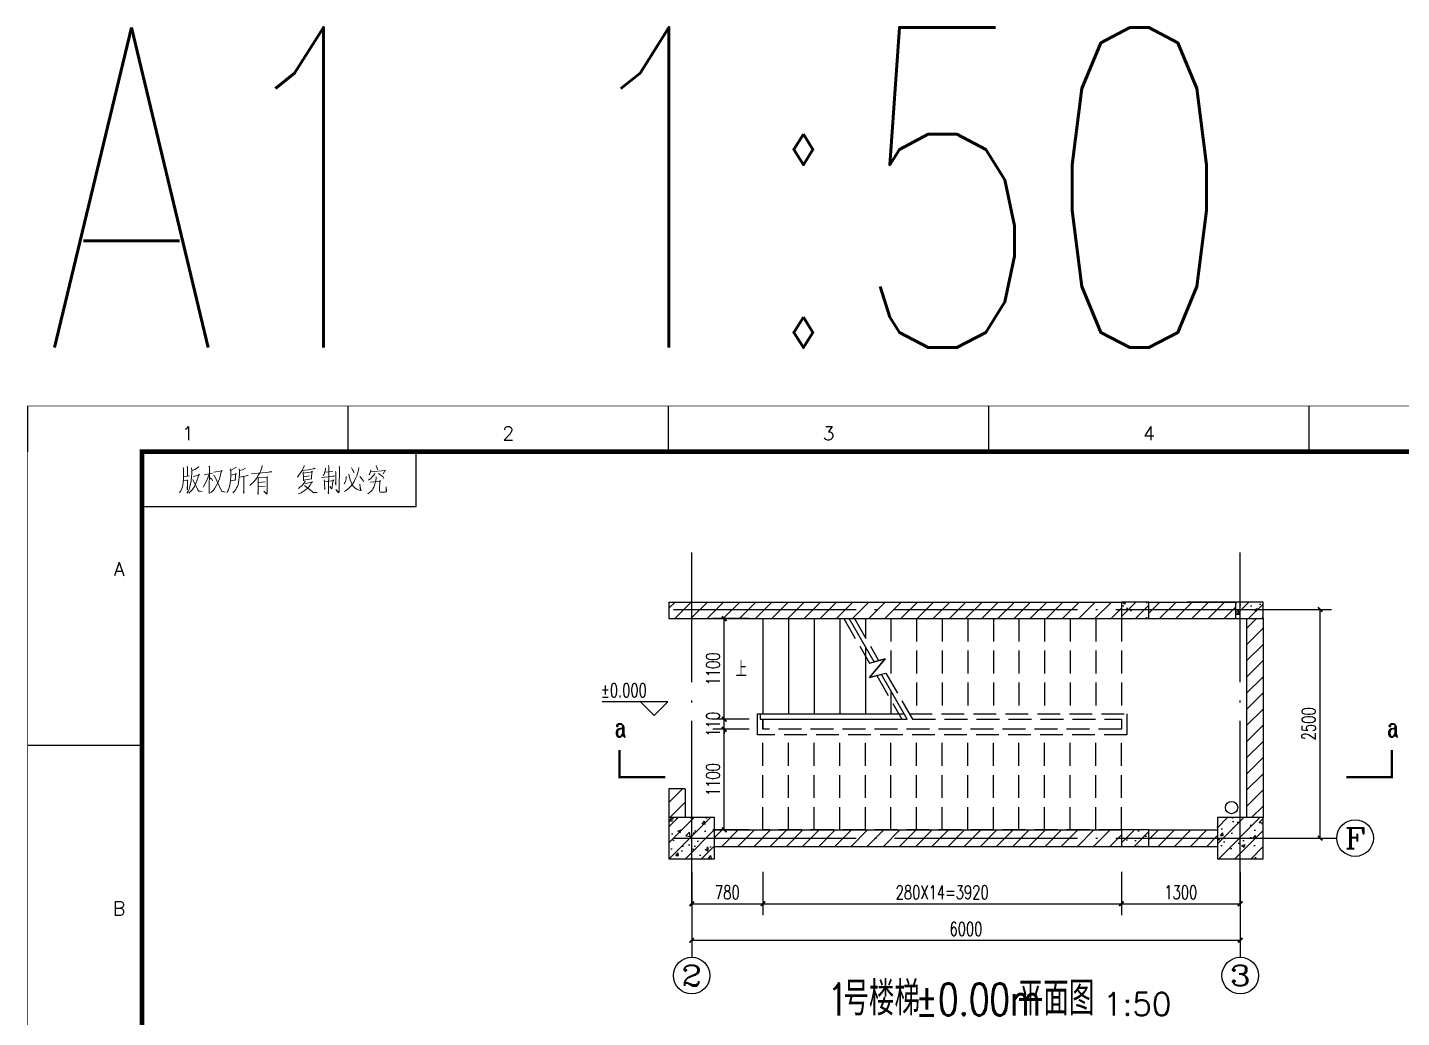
# Model space of a CAD drawing. Header units: millimetres. Extents: x 172649 to 472543, y 238332 to 449264.
# Drawn here: x 206865 to 221894, y 261469 to 272292 of the extents above; entities that cross this region are included whole.
import ezdxf
from ezdxf.enums import TextEntityAlignment as Align

# ---------------------------------------------------------------- set-up
doc = ezdxf.new("R2010")
doc.units = ezdxf.units.MM
doc.header["$LTSCALE"] = 1000
for name, pattern in [('CENTER', [2, 1.25, -0.25, 0.25, -0.25]), ('DASH', [0.35, 0.25, -0.1]), ('DOTE', [2.42, 2, -0.2, 0.02, -0.2])]:
    doc.linetypes.add(name, pattern=pattern)
for name, color, linetype in [('01', 7, 'Continuous'), ('AXIS', 3, 'Continuous'), ('AXIS_TEXT', 7, 'Continuous'), ('DIM_ELEV', 3, 'Continuous'), ('DIM_SYMB', 3, 'Continuous'), ('DOTE', 1, 'CENTER'), ('PUB_DIM', 3, 'Continuous'), ('PUB_HATCH', 8, 'Continuous'), ('PUB_TEXT', 7, 'Continuous'), ('STAIR', 2, 'Continuous'), ('WALL', 255, 'Continuous')]:
    doc.layers.add(name, color=color, linetype=linetype)
doc.styles.add('_TCH_AXIS', font='COMPLEX', dxfattribs={"bigfont": 'GBCBIG'})
doc.styles.add('_TCH_DIM', font='SIMPLEX', dxfattribs={"bigfont": 'GBCBIG'})
doc.styles.add('_TCH_DIM_T3', font='SIMPLEX', dxfattribs={"width": 0.705882, "bigfont": 'GBCBIG'})
doc.styles.add('_TCH_LABEL', font='COMPLEX', dxfattribs={"bigfont": 'GBCBIG'})
doc.styles.add('HZ', font='geditxt.shx', dxfattribs={"width": 0.75, "bigfont": 'hzfs_1.shx'})
doc.styles.get("Standard").update_dxf_attribs({"font": 'txt', "bigfont": 'gbcbig.shx'})
doc.dimstyles.new('_TCH_ARCH&&50', dxfattribs={"dimtxt": 148.75, "dimasz": 50, "dimexe": 125, "dimexo": 150, "dimgap": 50, "dimtad": 1, "dimdec": 0, "dimzin": 0, "dimdsep": 46, "dimtxsty": '_TCH_DIM_T3', "dimblk": 'ARCHTICK', "dimcen": 0.09, "dimclrt": 7, "dimazin": 2, "dimtfac": 1, "dimtdec": 0, "dimtix": 1, "dimtmove": 2, "dimatfit": 3, "dimfxl": 1, "dimtolj": 1, "dimtzin": 0, "dimarcsym": 0})
pattern_1 = [(45, (0, 89.76), (-88.388383, 88.388383), [])]
pattern_2 = [(45, (0, 0), (-88.388348, 88.388348), []), (50, (0, 0), (358.6301, -31.37607), [37.5, -412.5]), (355, (0, 0), (-69.37567, 376.09607), [30, -330]), (100.4514, (29.9, -2.6), (289.2547, 344.71977), [31.8701, -350.57106]), (46.1842, (0, 100), (533.6205, -82.7595), [56.25, -618.75]), (96.6356, (44.47, 93.1), (467.33135, 487.0589), [47.80514, -525.8565]), (351.1842, (0, 100), (467.331, 487.0593), [45, -495]), (21, (50, 75), (298.45353, -201.30945), [37.5, -412.5]), (326, (50, 75), (121.65767, 362.57502), [30, -330]), (71.4514, (74.87, 58.22), (420.1113, 161.26525), [31.8701, -350.57106]), (37.5, (0, 0), (6.07993, 166.446927), [0, -326, 0, -335, 0, -331.25]), (7.5, (0, 0), (131.53477, 197.20586), [0, -191, 0, -318.5, 0, -126.25]), (327.5, (-111.5, 0), (266.91122, -11.277436), [0, -125, 0, -390, 0, -517.5]), (317.5, (-161.5, 0), (291.59308, 50.05249), [0, -162.5, 0, -259, 0, -367.5])]

# ---------------------------------------------------------------- blocks, each defined once
blk = doc.blocks.new('GEDI_WK_A1')
at = {"color": 3}
for p, q in [((0, 584), (0, 594)), ((70.08, 584), (70.08, 594)), ((140.17, 584), (140.17, 594)), ((210.25, 584), (210.25, 594)), ((280.33, 584), (280.33, 594)), ((85, 572), (85, 584)), ((25, 572), (85, 572)), ((25, 519.75), (0, 519.75))]:
    blk.add_line(p, q, dxfattribs=at)
for points, const_width in [([(0, 0), (841, 0), (841, 594), (0, 594)], 0.1), ([(25, 10), (831, 10), (831, 584), (25, 584)], 1)]:
    blk.add_lwpolyline(points, close=True, dxfattribs=dict(at, const_width=const_width))
for s, p in [('1', (35.04, 588)), ('2', (105.12, 588)), ('3', (175.21, 588)), ('4', (245.29, 588))]:
    blk.add_text(s, height=3, dxfattribs=at).set_placement(p, align=Align.MIDDLE)
for s, p in [('A', (20, 556.88)), ('B', (20, 482.62))]:
    blk.add_text(s, height=3, dxfattribs=at).set_placement(p, align=Align.CENTER)
blk = doc.blocks.new('GEDI_Copyright_2012')
at = {"color": 7, "lineweight": 0}
for points in [[(26.28, -2.98), (26.28, -3.23), (26.02, -4.08), (25.76, -4.68), (25.51, -5.08), (25.04, -5.83), (24.36, -6.63), (23.9, -7.13), (23.6, -7.38)], [(8.99, -3.43), (9.11, -3.83), (9.11, -5.03), (9.11, -5.93), (9.03, -6.73), (8.9, -7.33), (8.73, -8.03), (8.48, -8.53), (8.22, -8.93)], [(9.16, -5.48), (10.39, -5.28)], [(10.81, -3.53), (10.9, -4.03), (10.9, -4.68), (10.81, -5.53), (10.73, -6.33), (10.6, -7.03), (10.47, -7.68), (10.3, -8.23), (10.09, -8.72), (9.84, -9.08)], [(9.88, -3.13), (9.96, -3.43), (9.96, -5.33)], [(11.2, -5.43), (12.56, -5.08), (12.47, -4.93), (12.26, -5.58), (12, -6.38), (11.75, -6.98), (11.45, -7.63), (11.03, -8.23), (10.6, -8.68), (10.26, -9.03)], [(12.43, -3.23), (12.34, -3.38), (11.53, -3.88), (10.98, -4.13)], [(14.72, -4.88), (14.42, -5.73), (14.08, -6.43), (13.74, -7.13), (13.45, -7.63), (13.36, -7.78)], [(13.62, -5.08), (15.4, -4.68)], [(14.64, -3.13), (14.81, -3.38), (14.76, -3.33), (14.72, -9.13), (14.68, -8.72), (14.72, -8.13)], [(14.72, -5.63), (15.27, -6.03), (15.4, -6.33)], [(15.7, -4.48), (17.52, -4.18), (17.44, -4.03), (17.27, -4.68), (17.1, -5.43), (16.93, -5.93), (16.76, -6.43), (16.55, -6.93), (16.21, -7.48), (15.91, -7.98), (15.61, -8.43), (15.32, -8.72), (15.02, -8.98)], [(15.61, -5.23), (15.87, -5.28), (17.44, -8.72), (18.2, -8.83), (17.44, -8.63), (17.14, -8.08)], [(20.67, -3.38), (20.5, -3.48), (19.35, -4.13), (19.27, -3.73), (19.4, -4.13), (19.4, -5.43), (19.35, -6.23), (19.31, -6.78), (19.22, -7.33), (19.1, -7.83), (18.93, -8.33), (18.72, -8.68), (18.54, -8.98)], [(19.48, -6.38), (19.56, -6.33), (20.54, -6.18), (20.41, -6.23), (20.54, -4.68), (20.63, -4.88), (19.44, -5.13)], [(22.67, -3.58), (21.99, -3.98), (21.35, -4.13), (21.26, -3.73), (21.35, -4.33), (21.31, -4.93), (21.26, -5.58), (21.22, -6.13), (21.13, -6.63), (21.05, -7.18), (20.92, -7.58), (20.71, -7.88), (20.5, -8.23), (20.28, -8.53), (20.07, -8.78), (19.86, -8.98)], [(21.31, -5.53), (23.22, -5.23), (23.09, -5.18), (22.88, -5.28)], [(22.28, -5.43), (22.28, -9.13), (22.24, -8.88), (22.28, -8.48)], [(23.98, -4.83), (28.4, -4.43), (28.14, -4.33)], [(25.34, -5.53), (25.43, -5.73), (25.38, -9.03), (25.38, -9.33), (25.34, -9.03), (25.38, -8.68)], [(25.43, -5.73), (27.38, -5.53), (27.38, -5.43), (27.47, -5.53), (27.38, -5.58), (27.38, -9.08), (27.34, -9.28), (26.66, -8.63), (27.34, -9.18)], [(28.14, -4.33), (27.8, -4.48)], [(35.45, -3.03), (35.49, -3.23), (34.98, -4.18), (34.52, -4.83), (34.26, -5.23), (34.05, -5.53)], [(35.11, -4.08), (36.34, -3.93), (37.87, -3.68), (37.75, -3.63), (37.49, -3.73)], [(35.24, -4.43), (35.28, -4.73), (35.32, -5.58), (35.32, -6.38), (35.28, -6.23), (37.19, -5.93), (37.07, -5.93), (37.15, -4.23), (37.28, -4.38), (35.28, -4.68)], [(36.64, -5.28), (35.36, -5.48)], [(39.27, -5.63), (42.08, -5.33), (42.03, -5.33), (41.87, -5.28), (41.65, -5.38)], [(40.12, -3.58), (40.16, -3.88), (39.83, -4.93), (39.66, -5.23)], [(40.12, -4.48), (41.74, -4.33)], [(40.8, -3.03), (40.84, -3.28), (40.8, -9.23), (40.72, -8.88), (40.8, -8.53)], [(42.33, -4.33), (42.42, -4.58), (42.42, -7.33), (42.33, -6.83), (42.37, -6.53)], [(43.1, -3.13), (43.18, -3.43), (43.14, -8.23), (43.14, -8.53), (43.1, -8.78), (43.05, -8.88), (42.97, -8.98), (42.37, -8.23), (43.05, -8.88)], [(47.43, -3.48), (47.39, -4.03), (47.17, -4.73), (47, -5.28), (46.71, -5.88), (46.45, -6.48), (46.2, -6.88), (45.86, -7.38), (45.47, -7.78), (45.09, -8.13), (44.67, -8.48), (44.24, -8.72)], [(44.67, -5.43), (44.63, -5.93), (44.5, -6.48), (44.37, -6.83), (44.24, -7.03)], [(45.26, -4.88), (45.43, -5.63), (45.56, -6.18), (45.77, -6.68), (45.99, -7.23), (46.24, -7.63), (46.58, -7.93), (47.05, -8.28), (47.51, -8.43), (47.81, -8.48), (47.94, -8.48), (47.73, -7.78), (47.64, -7.13), (47.81, -8.48)], [(45.82, -3.53), (46.07, -3.93), (46.24, -4.28), (46.32, -4.48), (46.32, -4.63)], [(47.64, -5.43), (48.07, -5.93), (48.36, -6.28), (48.49, -6.58)], [(51.21, -5.48), (51.21, -5.83), (51.08, -6.58), (50.95, -7.03), (50.83, -7.43), (50.7, -7.78), (50.53, -8.13), (50.32, -8.43), (50.06, -8.68), (49.77, -8.93), (49.43, -9.18)], [(50.91, -4.68), (50.83, -4.98), (50.44, -5.43), (50.06, -5.83), (49.81, -6.03), (49.55, -6.23)], [(50.06, -3.98), (50.02, -4.33), (49.94, -4.58), (49.85, -4.83), (49.77, -4.98), (49.68, -5.03), (50.02, -4.43), (53.29, -4.13), (53.16, -4.03), (52.78, -4.83)], [(51.21, -3.03), (51.47, -3.58), (51.55, -3.93)], [(51.76, -4.78), (52.27, -5.13), (52.65, -5.43), (52.83, -5.68), (52.91, -5.88)], [(9.11, -6.38), (10.01, -6.28), (9.92, -6.13), (9.92, -8.38), (9.88, -8.08), (9.88, -7.68)], [(11.15, -6.08), (12.34, -8.63), (13.15, -8.68), (12.38, -8.58), (12.17, -8.28)], [(26.96, -6.58), (25.47, -6.73)], [(25.47, -7.68), (26.96, -7.53)], [(35.71, -6.38), (35.71, -6.53), (34.98, -7.43), (34.56, -7.78), (34.26, -8.03)], [(35.62, -6.88), (35.75, -6.98), (37.28, -6.68), (37.23, -6.53), (36.77, -7.33), (36.47, -7.68), (36.17, -7.98), (35.71, -8.38), (35.28, -8.72), (34.81, -8.98), (34.26, -9.23)], [(35.54, -7.38), (35.62, -7.43), (37.57, -8.98), (38.3, -8.93), (37.57, -8.93), (37.32, -8.78)], [(39.87, -6.13), (39.95, -6.68), (39.95, -6.78), (40, -8.28), (39.95, -7.98), (40, -7.73)], [(40, -6.58), (41.95, -6.28), (41.82, -6.13), (41.74, -6.53), (41.69, -7.18), (41.61, -7.63), (41.57, -7.93), (41.44, -8.08), (41.06, -7.58), (41.48, -8.03)], [(49.98, -6.68), (52.19, -6.43), (52.06, -6.28), (52.02, -6.58), (51.93, -8.18), (51.97, -8.63), (52.06, -8.78), (52.19, -8.88), (52.4, -8.88), (52.61, -8.88), (53.21, -8.88), (53.42, -8.78), (53.46, -8.72), (53.42, -7.68), (53.42, -8.78)]]:
    blk.add_lwpolyline(points, dxfattribs=at)
blk = doc.blocks.new('_ArchTick')
at = {"color": 0, "linetype": 'ByBlock', "const_width": 0.4}
blk.add_lwpolyline([(-0.5, -0.5), (0.5, 0.5)], dxfattribs=at)
blk = doc.blocks.new('*D391')
at = {"layer": 'DEFPOINTS', "color": 0}
for p in [(214486, 264620), (214910, 264620), (214910, 263520)]:
    blk.add_point(p, dxfattribs=at)
at = {"layer": 'PUB_DIM', "color": 0, "lineweight": -2}
for p, q in [((214760, 264620), (214361, 264620)), ((214486, 263520), (214486, 264620)), ((214760, 263520), (214361, 263520))]:
    blk.add_line(p, q, dxfattribs=at)
at = {"layer": 'PUB_DIM', "color": 0, "lineweight": -2, "xscale": 50, "yscale": 50, "zscale": 50}
for p, rotation in [((214486, 264620), 90), ((214486, 263520), 270)]:
    blk.add_blockref('_ArchTick', p, dxfattribs=dict(at, rotation=rotation))
at = {"layer": 'PUB_DIM', "color": 7, "insert": (214362, 264070), "char_height": 148.8, "attachment_point": 5, "rotation": 90, "style": '_TCH_DIM_T3'}
blk.add_mtext('\\A1;1100', dxfattribs=at)
blk = doc.blocks.new('*D392')
at = {"layer": 'DEFPOINTS', "color": 0}
for p in [(214486, 264730), (214910, 264730), (214910, 264620)]:
    blk.add_point(p, dxfattribs=at)
at = {"layer": 'PUB_DIM', "color": 0, "lineweight": -2}
for p, q in [((214760, 264730), (214361, 264730)), ((214486, 264730), (214486, 264780)), ((214486, 264620), (214486, 264730)), ((214760, 264620), (214361, 264620)), ((214486, 264620), (214486, 264570))]:
    blk.add_line(p, q, dxfattribs=at)
at = {"layer": 'PUB_DIM', "color": 0, "lineweight": -2, "xscale": 50, "yscale": 50, "zscale": 50}
for p, rotation in [((214486, 264730), 270), ((214486, 264620), 90)]:
    blk.add_blockref('_ArchTick', p, dxfattribs=dict(at, rotation=rotation))
at = {"layer": 'PUB_DIM', "color": 7, "insert": (214362, 264675), "char_height": 148.8, "attachment_point": 5, "rotation": 90, "style": '_TCH_DIM_T3'}
blk.add_mtext('\\A1;110', dxfattribs=at)
blk = doc.blocks.new('*D393')
at = {"layer": 'DEFPOINTS', "color": 0}
for p in [(214486, 265830), (214910, 265830), (214910, 264730)]:
    blk.add_point(p, dxfattribs=at)
at = {"layer": 'PUB_DIM', "color": 0, "lineweight": -2}
for p, q in [((214760, 265830), (214361, 265830)), ((214486, 264730), (214486, 265830)), ((214760, 264730), (214361, 264730))]:
    blk.add_line(p, q, dxfattribs=at)
at = {"layer": 'PUB_DIM', "color": 0, "lineweight": -2, "xscale": 50, "yscale": 50, "zscale": 50}
for p, rotation in [((214486, 265830), 90), ((214486, 264730), 270)]:
    blk.add_blockref('_ArchTick', p, dxfattribs=dict(at, rotation=rotation))
at = {"layer": 'PUB_DIM', "color": 7, "insert": (214362, 265280), "char_height": 148.8, "attachment_point": 5, "rotation": 90, "style": '_TCH_DIM_T3'}
blk.add_mtext('\\A1;1100', dxfattribs=at)
blk = doc.blocks.new('*D394')
at = {"layer": 'AXIS', "color": 0, "lineweight": -2}
for p, q in [((214130, 263063), (214130, 262588)), ((214910, 263063), (214910, 262588)), ((214130, 262713), (214910, 262713))]:
    blk.add_line(p, q, dxfattribs=at)
at = {"layer": 'DEFPOINTS', "color": 0}
for p in [(214130, 263213), (214910, 263213), (214910, 262713)]:
    blk.add_point(p, dxfattribs=at)
at = {"layer": 'AXIS', "color": 0, "lineweight": -2, "xscale": 50, "yscale": 50, "zscale": 50, "rotation": 180}
blk.add_blockref('_ArchTick', (214130, 262713), dxfattribs=at)
at = {"layer": 'AXIS', "color": 0, "lineweight": -2, "xscale": 50, "yscale": 50, "zscale": 50}
blk.add_blockref('_ArchTick', (214910, 262713), dxfattribs=at)
at = {"layer": 'AXIS', "color": 7, "insert": (214520, 262838), "char_height": 148.8, "attachment_point": 5, "style": '_TCH_DIM_T3'}
blk.add_mtext('\\A1;780', dxfattribs=at)
blk = doc.blocks.new('*D395')
at = {"layer": 'AXIS', "color": 0, "lineweight": -2}
for p, q in [((214910, 263063), (214910, 262588)), ((218830, 263063), (218830, 262588)), ((214910, 262713), (218830, 262713))]:
    blk.add_line(p, q, dxfattribs=at)
at = {"layer": 'DEFPOINTS', "color": 0}
for p in [(214910, 263213), (218830, 263213), (218830, 262713)]:
    blk.add_point(p, dxfattribs=at)
at = {"layer": 'AXIS', "color": 0, "lineweight": -2, "xscale": 50, "yscale": 50, "zscale": 50, "rotation": 180}
blk.add_blockref('_ArchTick', (214910, 262713), dxfattribs=at)
at = {"layer": 'AXIS', "color": 0, "lineweight": -2, "xscale": 50, "yscale": 50, "zscale": 50}
blk.add_blockref('_ArchTick', (218830, 262713), dxfattribs=at)
at = {"layer": 'AXIS', "color": 7, "insert": (216870, 262838), "char_height": 148.75, "attachment_point": 5, "style": '_TCH_DIM_T3'}
blk.add_mtext('\\A1;280X14=3920', dxfattribs=at)
blk = doc.blocks.new('*D396')
at = {"layer": 'AXIS', "color": 0, "lineweight": -2}
for p, q in [((218830, 263063), (218830, 262588)), ((220130, 263063), (220130, 262588)), ((218830, 262713), (220130, 262713))]:
    blk.add_line(p, q, dxfattribs=at)
at = {"layer": 'DEFPOINTS', "color": 0}
for p in [(218830, 263213), (220130, 263213), (220130, 262713)]:
    blk.add_point(p, dxfattribs=at)
at = {"layer": 'AXIS', "color": 0, "lineweight": -2, "xscale": 50, "yscale": 50, "zscale": 50, "rotation": 180}
blk.add_blockref('_ArchTick', (218830, 262713), dxfattribs=at)
at = {"layer": 'AXIS', "color": 0, "lineweight": -2, "xscale": 50, "yscale": 50, "zscale": 50}
blk.add_blockref('_ArchTick', (220130, 262713), dxfattribs=at)
at = {"layer": 'AXIS', "color": 7, "insert": (219480, 262838), "char_height": 148.8, "attachment_point": 5, "style": '_TCH_DIM_T3'}
blk.add_mtext('\\A1;1300', dxfattribs=at)
blk = doc.blocks.new('*D397')
at = {"layer": 'DEFPOINTS', "color": 0}
for p in [(220491, 265930), (221004, 265930), (220491, 263430)]:
    blk.add_point(p, dxfattribs=at)
at = {"layer": 'PUB_DIM', "color": 0, "lineweight": -2}
for p, q in [((220641, 265930), (221129, 265930)), ((221004, 263430), (221004, 265930)), ((220641, 263430), (221129, 263430))]:
    blk.add_line(p, q, dxfattribs=at)
at = {"layer": 'PUB_DIM', "color": 0, "lineweight": -2, "xscale": 50, "yscale": 50, "zscale": 50}
for p, rotation in [((221004, 265930), 90), ((221004, 263430), 270)]:
    blk.add_blockref('_ArchTick', p, dxfattribs=dict(at, rotation=rotation))
at = {"layer": 'PUB_DIM', "color": 7, "insert": (220880, 264680), "char_height": 148.8, "attachment_point": 5, "rotation": 90, "style": '_TCH_DIM_T3'}
blk.add_mtext('\\A1;2500', dxfattribs=at)
blk = doc.blocks.new('*D434')
at = {"layer": 'AXIS', "color": 0, "lineweight": -2}
for p, q in [((214130, 262663), (214130, 262188)), ((220130, 262663), (220130, 262188)), ((214130, 262313), (220130, 262313))]:
    blk.add_line(p, q, dxfattribs=at)
at = {"layer": 'DEFPOINTS', "color": 0}
for p in [(214130, 262813), (220130, 262813), (220130, 262313)]:
    blk.add_point(p, dxfattribs=at)
at = {"layer": 'AXIS', "color": 0, "lineweight": -2, "xscale": 50, "yscale": 50, "zscale": 50, "rotation": 180}
blk.add_blockref('_ArchTick', (214130, 262313), dxfattribs=at)
at = {"layer": 'AXIS', "color": 0, "lineweight": -2, "xscale": 50, "yscale": 50, "zscale": 50}
blk.add_blockref('_ArchTick', (220130, 262313), dxfattribs=at)
at = {"layer": 'AXIS', "color": 7, "insert": (217130, 262438), "char_height": 148.8, "attachment_point": 5, "style": '_TCH_DIM_T3'}
blk.add_mtext('\\A1;6000', dxfattribs=at)

msp = doc.modelspace()

# ---------------------------------------------------------------- hatches: boundary and pattern name
at = {"layer": 'PUB_HATCH'}
h = msp.add_hatch(dxfattribs=at)
h.set_pattern_fill('普通砖', color=256, scale=50, style=0)
h.set_pattern_definition(pattern_1)
h.paths.add_polyline_path([(218830.2, 265830.1), (218830.2, 266010.1), (213880.2, 266010.1), (213880.2, 265830.1)])
h = msp.add_hatch(dxfattribs=at)
h.set_pattern_fill('钢筋混凝土', color=256, scale=50, style=0)
h.set_pattern_definition(pattern_2)
h.paths.add_polyline_path([(218830.2, 265830.1), (219130.2, 265830.1), (219130.2, 266010.1), (218830.2, 266010.1)])
h = msp.add_hatch(dxfattribs=at)
h.set_pattern_fill('普通砖', color=256, scale=50, style=0)
h.set_pattern_definition(pattern_1)
h.paths.add_polyline_path([(220080.2, 265830.1), (220080.2, 266010.1), (219130.2, 266010.1), (219130.2, 265830.1)])
h = msp.add_hatch(dxfattribs=at)
h.set_pattern_fill('钢筋混凝土', color=256, scale=50, style=0)
h.set_pattern_definition(pattern_2)
h.paths.add_polyline_path([(220080.2, 265830.1), (220380.2, 265830.1), (220380.2, 266010.1), (220080.2, 266010.1)])
h = msp.add_hatch(dxfattribs=at)
h.set_pattern_fill('普通砖', color=256, scale=50, style=0)
h.set_pattern_definition(pattern_1)
h.paths.add_polyline_path([(220200.2, 263655.1), (220380.2, 263655.1), (220380.2, 265830.1), (220200.2, 265830.1)])
h = msp.add_hatch(dxfattribs=at)
h.set_pattern_fill('普通砖', color=256, scale=50, style=0)
h.set_pattern_definition(pattern_1)
h.paths.add_polyline_path([(213880.2, 263655.1), (214060.2, 263655.1), (214060.2, 263970.6), (213880.2, 263970.6)])
h = msp.add_hatch(dxfattribs=at)
h.set_pattern_fill('钢筋混凝土', color=256, scale=50, style=0)
h.set_pattern_definition(pattern_2)
h.paths.add_polyline_path([(213880.2, 263655.1), (213880.2, 263205.1), (214380.2, 263205.1), (214380.2, 263655.1)])
h = msp.add_hatch(dxfattribs=at)
h.set_pattern_fill('钢筋混凝土', color=256, scale=50, style=0)
h.set_pattern_definition(pattern_2)
h.paths.add_polyline_path([(219880.2, 263655.1), (219880.2, 263205.1), (220380.2, 263205.1), (220380.2, 263655.1)])
h = msp.add_hatch(dxfattribs=at)
h.set_pattern_fill('普通砖', color=256, scale=50, style=0)
h.set_pattern_definition(pattern_1)
h.paths.add_polyline_path([(218830.2, 263340.1), (218830.2, 263520.1), (214380.2, 263520.1), (214380.2, 263340.1)])
h = msp.add_hatch(dxfattribs=at)
h.set_pattern_fill('钢筋混凝土', color=256, scale=50, style=0)
h.set_pattern_definition(pattern_2)
h.paths.add_polyline_path([(218830.2, 263340.1), (219130.2, 263340.1), (219130.2, 263520.1), (218830.2, 263520.1)])
h = msp.add_hatch(dxfattribs=at)
h.set_pattern_fill('普通砖', color=256, scale=50, style=0)
h.set_pattern_definition(pattern_1)
h.paths.add_polyline_path([(219880.2, 263340.1), (219880.2, 263520.1), (219130.2, 263520.1), (219130.2, 263340.1)])

# ---------------------------------------------------------------- linework, layer by layer
msp.add_circle((220035.7, 263763.3), 67.2)
at = {"layer": '01'}
msp.add_line((220150.2, 266010.1), (219550.2, 266010.1), dxfattribs=at)
at = {"layer": 'AXIS'}
for p, q in [((220592.4, 263430.1), (221187, 263430.1)), ((214130.2, 262813.3), (214130.2, 262127.3)), ((220130.2, 262813.3), (220130.2, 262127.3))]:
    msp.add_line(p, q, dxfattribs=at)
for centre in [(221387, 263430.1), (214130.2, 261927.3), (220130.2, 261927.3)]:
    msp.add_circle(centre, 200, dxfattribs=at)
at = {"layer": 'DIM_ELEV'}
for p, q in [((213870.1, 264919.8), (213150.8, 264919.8)), ((213720.1, 264769.8), (213570.1, 264919.8)), ((213720.1, 264769.8), (213870.1, 264919.8))]:
    msp.add_line(p, q, dxfattribs=at)
at = {"layer": 'DIM_SYMB'}
msp.add_lwpolyline([(214770.2, 265280.1, 0, 0, 0), (215880.2, 265280.1, 40, 0, 0), (216030.2, 265280.1, 0, 0, 0)], format="xyseb", dxfattribs=at)
at = {"layer": 'DIM_SYMB', "const_width": 25}
for points in [[(213341.3, 264395), (213341.3, 264095), (213841.3, 264095)], [(221289.8, 264095), (221789.8, 264095), (221789.8, 264395)]]:
    msp.add_lwpolyline(points, dxfattribs=at)
at = {"layer": 'DOTE', "linetype": 'DOTE'}
for p, q in [((214130.2, 262713.3), (214130.2, 266551.4)), ((220130.2, 262713.3), (220130.2, 266551.4)), ((213930.2, 265930.1), (220869.6, 265930.1)), ((213930.2, 263430.1), (220869.6, 263430.1))]:
    msp.add_line(p, q, dxfattribs=at)
at = {"layer": 'STAIR'}
for p, q in [((214910.2, 265830.1), (215852.7, 265830.1)), ((214910.2, 265830.1), (214910.2, 264790.1)), ((215190.2, 265830.1), (215190.2, 264790.1)), ((215470.2, 265830.1), (215470.2, 264790.1)), ((215750.2, 265830.1), (215750.2, 264790.1)), ((216125.3, 265357.9), (215852.7, 265830.1)), ((216030.2, 265522.6), (216030.2, 264790.1)), ((216074.8, 265184.7), (216247.7, 265390.7)), ((216247.7, 265390.7), (216125.3, 265357.9)), ((216205.2, 265219.6), (216074.8, 265184.7)), ((216487.8, 264730.1), (216205.2, 265219.6)), ((216310.2, 265037.6), (216310.2, 264790.1)), ((214880.2, 264790.1), (216453.1, 264790.1)), ((214880.2, 264790.1), (214880.2, 264730.1)), ((214880.2, 264730.1), (216487.8, 264730.1)), ((214910.2, 264730.1), (216487.8, 264730.1))]:
    msp.add_line(p, q, dxfattribs=at)
at = {"layer": 'STAIR', "linetype": 'DASH'}
for p, q in [((214910.2, 265830.1), (215794.9, 265830.1)), ((214910.2, 265830.1), (214910.2, 264790.1)), ((215190.2, 265830.1), (215190.2, 264790.1)), ((215470.2, 265830.1), (215470.2, 264790.1)), ((215750.2, 265830.1), (215750.2, 264790.1)), ((215794.9, 265830.1), (216075.3, 265344.5)), ((215910.4, 265830.1), (218830.2, 265830.1)), ((215910.4, 265830.1), (216175.3, 265371.3)), ((216030.2, 265830.1), (216030.2, 265622.6)), ((216310.2, 265830.1), (216310.2, 265137.6)), ((216590.2, 265830.1), (216590.2, 264790.1)), ((216870.2, 265830.1), (216870.2, 264790.1)), ((217150.2, 265830.1), (217150.2, 264790.1)), ((217430.2, 265830.1), (217430.2, 264790.1)), ((217710.2, 265830.1), (217710.2, 264790.1)), ((217990.2, 265830.1), (217990.2, 264790.1)), ((218270.2, 265830.1), (218270.2, 264790.1)), ((218550.2, 265830.1), (218550.2, 264790.1)), ((218830.2, 265830.1), (218830.2, 264790.1)), ((216030.2, 265422.6), (216030.2, 264790.1)), ((216247.7, 265390.7), (216074.8, 265184.7)), ((216075.3, 265344.5), (216247.7, 265390.7)), ((216074.8, 265184.7), (216255.2, 265233)), ((216155.2, 265206.2), (216430, 264730.1)), ((216255.2, 265233), (216545.5, 264730.1)), ((216310.2, 264937.6), (216310.2, 264790.1)), ((214850.2, 264560.1), (214850.2, 264790.1)), ((214850.2, 264790.1), (216395.4, 264790.1)), ((214910.2, 264730.1), (216430, 264730.1)), ((214910.2, 264620.1), (214910.2, 264730.1)), ((214910.2, 264730.1), (216430, 264730.1)), ((214910.2, 264730.1), (214910.2, 264620.1)), ((216510.9, 264790.1), (218890.2, 264790.1)), ((216545.5, 264730.1), (218830.2, 264730.1)), ((216545.5, 264730.1), (218830.2, 264730.1)), ((218830.2, 264730.1), (218830.2, 264620.1)), ((218890.2, 264790.1), (218890.2, 264560.1)), ((218890.2, 264560.1), (214850.2, 264560.1)), ((218830.2, 264620.1), (214910.2, 264620.1)), ((218830.2, 264620.1), (214910.2, 264620.1)), ((214910.2, 263520.1), (214910.2, 264560.1)), ((215190.2, 263520.1), (215190.2, 264560.1)), ((215470.2, 263520.1), (215470.2, 264560.1)), ((215750.2, 263520.1), (215750.2, 264560.1)), ((216030.2, 263520.1), (216030.2, 264560.1)), ((216310.2, 263520.1), (216310.2, 264560.1)), ((216590.2, 263520.1), (216590.2, 264560.1)), ((216870.2, 263520.1), (216870.2, 264560.1)), ((217150.2, 263520.1), (217150.2, 264560.1)), ((217430.2, 263520.1), (217430.2, 264560.1)), ((217710.2, 263520.1), (217710.2, 264560.1)), ((217990.2, 263520.1), (217990.2, 264560.1)), ((218270.2, 263520.1), (218270.2, 264560.1)), ((218550.2, 263520.1), (218550.2, 264560.1)), ((218830.2, 263520.1), (218830.2, 264560.1)), ((218830.2, 263520.1), (214910.2, 263520.1))]:
    msp.add_line(p, q, dxfattribs=at)
at = {"layer": 'WALL'}
for p, q in [((213880.2, 266010.1), (218830.2, 266010.1)), ((213880.2, 266010.1), (213880.2, 265830.1)), ((219130.2, 266010.1), (218830.2, 266010.1)), ((218830.2, 266010.1), (218830.2, 265830.1)), ((219130.2, 265830.1), (219130.2, 266010.1)), ((219130.2, 266010.1), (220080.2, 266010.1)), ((220380.2, 266010.1), (220080.2, 266010.1)), ((220080.2, 266010.1), (220080.2, 265830.1)), ((220380.2, 265830.1), (220380.2, 266010.1)), ((213880.2, 265830.1), (218830.2, 265830.1)), ((218830.2, 265830.1), (219130.2, 265830.1)), ((219130.2, 265830.1), (220080.2, 265830.1)), ((220080.2, 265830.1), (220380.2, 265830.1)), ((220200.2, 265830.1), (220200.2, 263655.1)), ((220380.2, 265830.1), (220380.2, 263655.1)), ((213880.2, 263970.6), (213880.2, 263655.1)), ((214060.2, 263970.6), (213880.2, 263970.6)), ((214060.2, 263970.6), (214060.2, 263655.1)), ((213880.2, 263655.1), (213880.2, 263205.1)), ((214380.2, 263655.1), (213880.2, 263655.1)), ((214380.2, 263205.1), (214380.2, 263655.1)), ((219880.2, 263655.1), (219880.2, 263205.1)), ((220380.2, 263655.1), (219880.2, 263655.1)), ((220380.2, 263205.1), (220380.2, 263655.1)), ((214380.2, 263520.1), (218830.2, 263520.1)), ((219130.2, 263520.1), (218830.2, 263520.1)), ((218830.2, 263520.1), (218830.2, 263340.1)), ((219130.2, 263340.1), (219130.2, 263520.1)), ((219130.2, 263520.1), (219880.2, 263520.1)), ((214380.2, 263340.1), (218830.2, 263340.1)), ((218830.2, 263340.1), (219130.2, 263340.1)), ((219130.2, 263340.1), (219880.2, 263340.1)), ((213880.2, 263205.1), (214380.2, 263205.1)), ((219880.2, 263205.1), (220380.2, 263205.1))]:
    msp.add_line(p, q, dxfattribs=at)

# ---------------------------------------------------------------- block references
at = {"xscale": 50, "yscale": 50, "zscale": 50}
for name, p in [('GEDI_WK_A1', (206867.7, 238454.4)), ('GEDI_Copyright_2012', (208117.7, 267654.4))]:
    msp.add_blockref(name, p, dxfattribs=at)

# ---------------------------------------------------------------- texts
at = {"color": 7, "style": 'HZ', "width": 0.7}
msp.add_text('A1 1:50', height=3500, dxfattribs=at).set_placement((207056.5, 268792.2))
at = {"layer": 'AXIS_TEXT', "style": '_TCH_AXIS'}
for s, width, p, p2 in [('F', 1.3125, (221273.8, 263317), (221500.1, 263317)), ('2', 1.5, (214017.1, 261814.1), (214243.4, 261814.1)), ('3', 1.5, (220017.1, 261814.1), (220243.4, 261814.1))]:
    msp.add_text(s, height=226.3, dxfattribs=dict(at, width=width)).set_placement(p, p2, align=Align.FIT)
at = {"layer": 'PUB_TEXT', "style": '_TCH_DIM'}
msp.add_text('上', height=168.8, dxfattribs=at).set_placement((214613.5, 265192.6))
at = {"layer": 'PUB_TEXT'}
for s, height, style, width, p in [('%%P0.000', 148.75, '_TCH_DIM', 0.705882, (213135.8, 264972.3)), ('a', 212.5, '_TCH_LABEL', 0.705882, (213287.8, 264538.8)), ('a', 212.5, '_TCH_LABEL', 0.705882, (221736.2, 264538.8)), ('1', 350, 'HZ', 0.75, (215614.7, 261491)), ('号楼梯', 372.05, 'HZ', 0.75, (215789.7, 261491)), ('%%p0.00m', 350, 'HZ', 0.75, (216577.2, 261491)), ('平面图', 372.05, 'HZ', 0.75, (217697.2, 261491))]:
    msp.add_text(s, height=height, dxfattribs=dict(at, style=style, width=width)).set_placement(p)
msp.add_text('1:50', height=250, dxfattribs=at).set_placement((218628.6, 261491))

# ---------------------------------------------------------------- dimensions: what is measured, and where the dimension line sits
at = {"layer": 'AXIS'}
for p1, p2, text, picture, middle in [((214130.2, 263213.3), (214910.2, 263213.3), '780', '*D394', (214520.2, 262837.6)), ((214910.2, 263213.3), (218830.2, 263213.3), '280X14=3920', '*D395', (216870.2, 262837.6)), ((218830.2, 263213.3), (220130.2, 263213.3), '1300', '*D396', (219480.2, 262837.6)), ((214130.2, 262813.3), (220130.2, 262813.3), '6000', '*D434', (217130.2, 262437.6))]:
    dim = msp.add_aligned_dim(p1=p1, p2=p2, distance=-500.1, text=text, dimstyle='_TCH_ARCH&&50', dxfattribs=at)
    dim.commit()
    dim.dimension.update_dxf_attribs({"geometry": picture, "text_midpoint": middle})
at = {"layer": 'PUB_DIM'}
for p1, p2, distance, text, picture, middle in [((220490.9, 263430.1), (220490.9, 265930.1), -513.4, '2500', '*D397', (220879.9, 264680.1)), ((214910.2, 264730.1), (214910.2, 265830.1), 423.7, '1100', '*D393', (214362.1, 265280.1)), ((214910.2, 264620.1), (214910.2, 264730.1), 423.7, '110', '*D392', (214362.1, 264675.1)), ((214910.2, 263520.1), (214910.2, 264620.1), 423.7, '1100', '*D391', (214362.1, 264070.1))]:
    dim = msp.add_aligned_dim(p1=p1, p2=p2, distance=distance, text=text, dimstyle='_TCH_ARCH&&50', dxfattribs=at)
    dim.commit()
    dim.dimension.update_dxf_attribs({"geometry": picture, "text_midpoint": middle})

doc.saveas('drawing.dxf')
